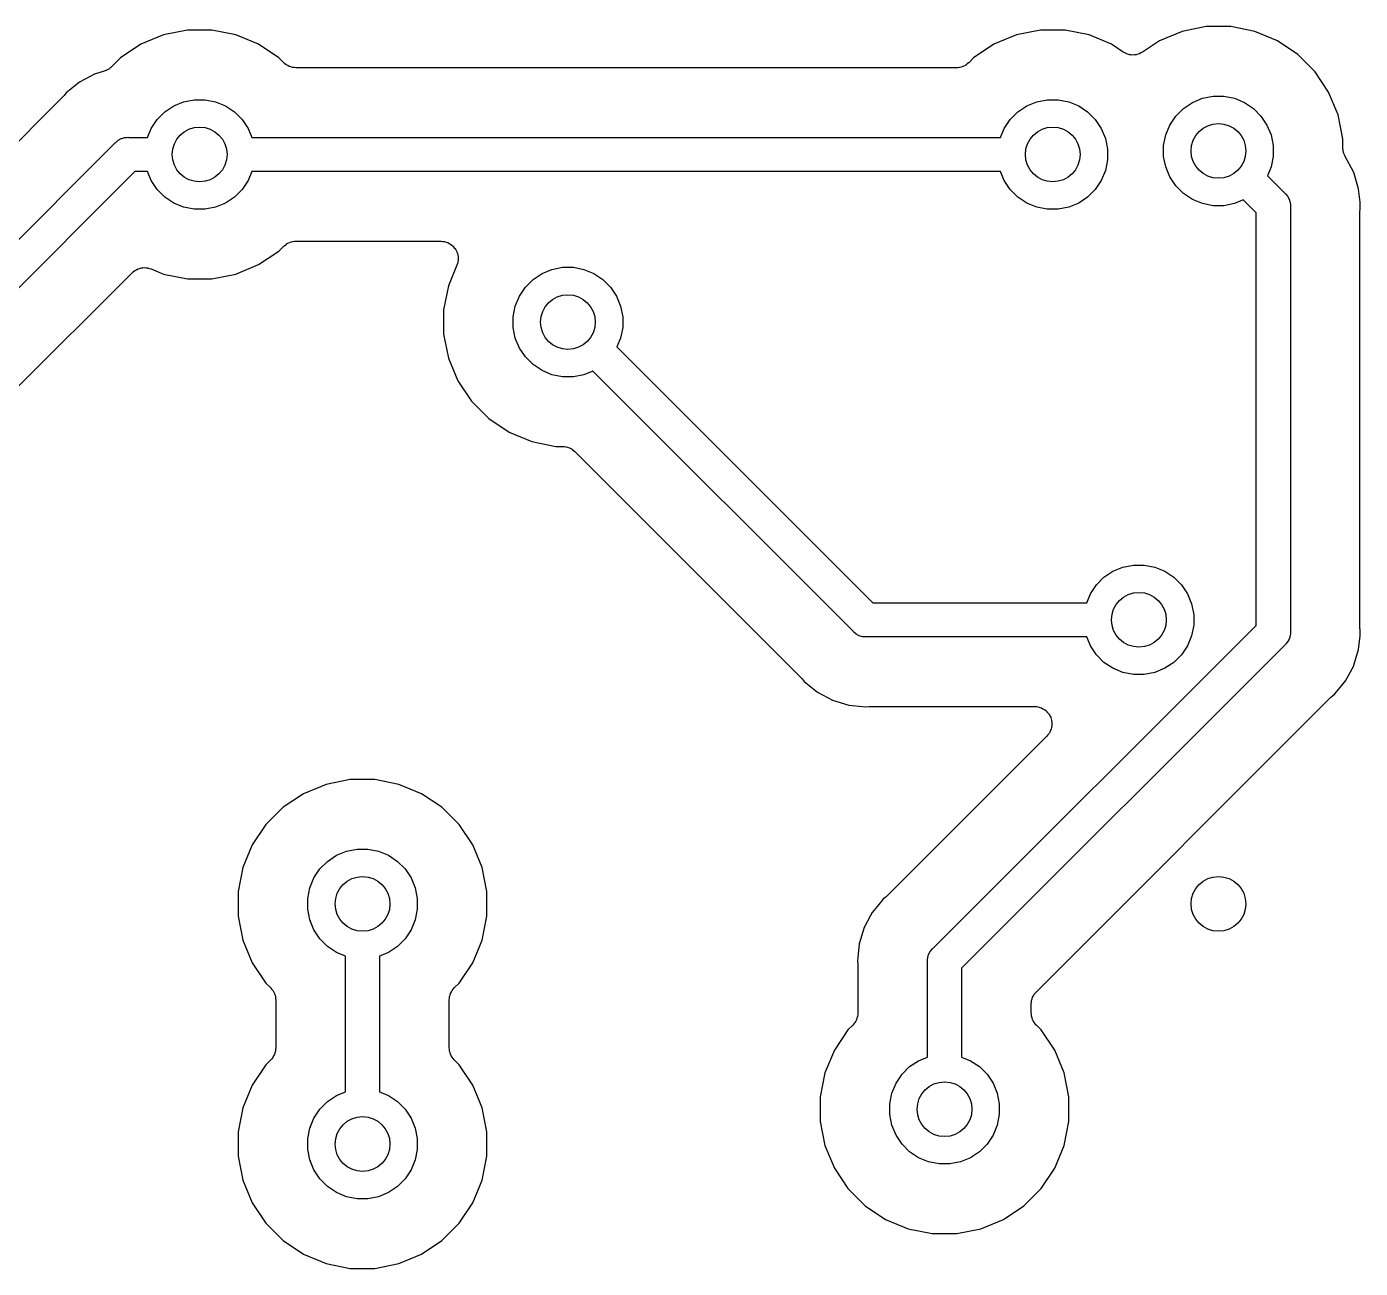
# Model space of a CAD drawing. Extents: x 0.81 to 4.31, y -4.31 to -0.81.
# Drawn here: x 3.4172 to 3.8006, y -1.4729 to -1.1158 of the extents above; entities that cross this region are included whole.
import ezdxf

# ---------------------------------------------------------------- set-up
doc = ezdxf.new("R2010")
doc.units = 0
doc.header["$MEASUREMENT"] = 0
doc.layers.add('BLACK', color=7, linetype='CONTINUOUS')

msp = doc.modelspace()

# ---------------------------------------------------------------- linework, layer by layer
at = {"layer": 'BLACK', "linetype": 'CONTINUOUS'}
for p, q in [((3.45653, -1.11822), (3.45002, -1.12091)), ((3.46343, -1.11684), (3.45653, -1.11822)), ((3.47047, -1.11684), (3.46343, -1.11684)), ((3.47738, -1.11822), (3.47047, -1.11684)), ((3.48389, -1.12091), (3.47738, -1.11822)), ((3.70178, -1.11822), (3.69527, -1.12091)), ((3.70868, -1.11684), (3.70178, -1.11822)), ((3.71573, -1.11684), (3.70868, -1.11684)), ((3.72263, -1.11822), (3.71573, -1.11684)), ((3.72914, -1.12091), (3.72263, -1.11822)), ((3.74942, -1.1172), (3.74291, -1.1199)), ((3.75632, -1.11583), (3.74942, -1.1172)), ((3.76336, -1.11583), (3.75632, -1.11583)), ((3.77027, -1.1172), (3.76336, -1.11583)), ((3.77678, -1.1199), (3.77027, -1.1172)), ((3.45002, -1.12091), (3.44416, -1.12483)), ((3.48974, -1.12483), (3.48389, -1.12091)), ((3.69527, -1.12091), (3.68942, -1.12483)), ((3.73248, -1.12315), (3.72914, -1.12091)), ((3.7329, -1.12337), (3.73248, -1.12315)), ((3.73798, -1.12319), (3.73757, -1.1234)), ((3.73802, -1.12316), (3.73798, -1.12319)), ((3.73804, -1.12315), (3.73802, -1.12316)), ((3.73802, -1.12316), (3.73802, -1.12316)), ((3.73802, -1.12316), (3.73802, -1.12316)), ((3.74291, -1.1199), (3.73804, -1.12315)), ((3.78263, -1.12381), (3.77678, -1.1199)), ((3.44416, -1.12483), (3.44163, -1.12736)), ((3.49112, -1.12621), (3.48974, -1.12483)), ((3.49148, -1.1265), (3.49112, -1.12621)), ((3.49183, -1.1268), (3.49148, -1.1265)), ((3.49186, -1.12681), (3.49183, -1.1268)), ((3.49188, -1.12683), (3.49186, -1.12681)), ((3.49228, -1.12704), (3.49188, -1.12683)), ((3.49269, -1.12727), (3.49228, -1.12704)), ((3.68681, -1.12708), (3.6864, -1.12729)), ((3.68722, -1.12686), (3.68681, -1.12708)), ((3.68724, -1.12685), (3.68722, -1.12686)), ((3.68727, -1.12684), (3.68724, -1.12685)), ((3.68762, -1.12654), (3.68727, -1.12684)), ((3.68799, -1.12626), (3.68762, -1.12654)), ((3.68802, -1.12622), (3.68799, -1.12626)), ((3.68804, -1.12621), (3.68802, -1.12622)), ((3.68802, -1.12622), (3.68802, -1.12622)), ((3.68802, -1.12622), (3.68802, -1.12622)), ((3.68942, -1.12483), (3.68804, -1.12621)), ((3.7333, -1.12359), (3.7329, -1.12337)), ((3.73333, -1.1236), (3.7333, -1.12359)), ((3.73334, -1.12361), (3.73333, -1.1236)), ((3.73379, -1.12374), (3.73334, -1.12361)), ((3.73424, -1.12389), (3.73379, -1.12374)), ((3.73426, -1.12389), (3.73424, -1.12389)), ((3.73428, -1.12389), (3.73426, -1.12389)), ((3.73474, -1.12394), (3.73428, -1.12389)), ((3.73521, -1.12399), (3.73474, -1.12394)), ((3.73523, -1.12399), (3.73521, -1.12399)), ((3.73525, -1.12399), (3.73523, -1.12399)), ((3.73571, -1.12395), (3.73525, -1.12399)), ((3.73618, -1.12391), (3.73571, -1.12395)), ((3.7362, -1.1239), (3.73618, -1.12391)), ((3.73622, -1.1239), (3.7362, -1.1239)), ((3.73667, -1.12377), (3.73622, -1.1239)), ((3.73711, -1.12364), (3.73667, -1.12377)), ((3.73713, -1.12363), (3.73711, -1.12364)), ((3.73716, -1.12362), (3.73713, -1.12363)), ((3.73757, -1.1234), (3.73716, -1.12362)), ((3.78761, -1.12879), (3.78263, -1.12381)), ((3.43674, -1.12946), (3.43241, -1.13177)), ((3.43955, -1.12861), (3.43674, -1.12946)), ((3.43975, -1.12852), (3.43955, -1.12861)), ((3.43996, -1.12846), (3.43975, -1.12852)), ((3.4402, -1.12834), (3.43996, -1.12846)), ((3.44045, -1.12823), (3.4402, -1.12834)), ((3.44063, -1.12811), (3.44045, -1.12823)), ((3.44082, -1.12801), (3.44063, -1.12811)), ((3.44104, -1.12784), (3.44082, -1.12801)), ((3.44126, -1.12769), (3.44104, -1.12784)), ((3.44142, -1.12754), (3.44126, -1.12769)), ((3.44158, -1.1274), (3.44142, -1.12754)), ((3.44163, -1.12736), (3.44158, -1.1274)), ((3.49271, -1.12727), (3.49269, -1.12727)), ((3.49274, -1.12729), (3.49271, -1.12727)), ((3.49318, -1.12742), (3.49274, -1.12729)), ((3.49362, -1.12756), (3.49318, -1.12742)), ((3.49364, -1.12756), (3.49362, -1.12756)), ((3.49367, -1.12757), (3.49364, -1.12756)), ((3.49413, -1.12762), (3.49367, -1.12757)), ((3.49459, -1.12767), (3.49413, -1.12762)), ((3.49464, -1.12767), (3.49459, -1.12767)), ((3.49466, -1.12767), (3.49464, -1.12767)), ((3.49464, -1.12767), (3.49464, -1.12767)), ((3.49464, -1.12767), (3.49464, -1.12767)), ((3.6845, -1.12767), (3.49466, -1.12767)), ((3.68496, -1.12763), (3.6845, -1.12767)), ((3.68542, -1.12759), (3.68496, -1.12763)), ((3.68544, -1.12758), (3.68542, -1.12759)), ((3.68547, -1.12758), (3.68544, -1.12758)), ((3.68591, -1.12744), (3.68547, -1.12758)), ((3.68636, -1.12731), (3.68591, -1.12744)), ((3.68638, -1.1273), (3.68636, -1.12731)), ((3.6864, -1.12729), (3.68638, -1.1273)), ((3.79152, -1.13464), (3.78761, -1.12879)), ((3.43241, -1.13177), (3.42862, -1.13489)), ((3.79422, -1.14115), (3.79152, -1.13464)), ((3.42766, -1.13601), (3.37795, -1.18572)), ((3.4278, -1.13585), (3.42766, -1.13601)), ((3.42795, -1.1357), (3.4278, -1.13585)), ((3.42799, -1.13565), (3.42795, -1.1357)), ((3.42862, -1.13489), (3.42799, -1.13565)), ((3.45691, -1.14036), (3.45949, -1.13864)), ((3.45949, -1.13864), (3.46236, -1.13745)), ((3.46236, -1.13745), (3.4654, -1.13684)), ((3.4654, -1.13684), (3.4685, -1.13684)), ((3.4685, -1.13684), (3.47155, -1.13745)), ((3.47155, -1.13745), (3.47441, -1.13864)), ((3.47441, -1.13864), (3.47699, -1.14036)), ((3.70217, -1.14036), (3.70475, -1.13864)), ((3.70475, -1.13864), (3.70761, -1.13745)), ((3.70761, -1.13745), (3.71065, -1.13684)), ((3.71065, -1.13684), (3.71376, -1.13684)), ((3.71376, -1.13684), (3.7168, -1.13745)), ((3.7168, -1.13745), (3.71966, -1.13864)), ((3.71966, -1.13864), (3.72224, -1.14036)), ((3.7498, -1.13934), (3.75238, -1.13762)), ((3.75238, -1.13762), (3.75525, -1.13643)), ((3.75525, -1.13643), (3.75829, -1.13583)), ((3.75829, -1.13583), (3.76139, -1.13583)), ((3.76139, -1.13583), (3.76444, -1.13643)), ((3.76444, -1.13643), (3.7673, -1.13762)), ((3.7673, -1.13762), (3.76988, -1.13934)), ((3.45472, -1.14255), (3.45691, -1.14036)), ((3.47699, -1.14036), (3.47918, -1.14255)), ((3.69997, -1.14255), (3.70217, -1.14036)), ((3.72224, -1.14036), (3.72444, -1.14255)), ((3.74589, -1.14412), (3.74761, -1.14154)), ((3.74761, -1.14154), (3.7498, -1.13934)), ((3.76988, -1.13934), (3.77207, -1.14154)), ((3.77207, -1.14154), (3.7738, -1.14412)), ((3.79559, -1.14805), (3.79422, -1.14115)), ((3.45195, -1.14767), (3.453, -1.14513)), ((3.453, -1.14513), (3.45472, -1.14255)), ((3.47918, -1.14255), (3.48091, -1.14513)), ((3.48091, -1.14513), (3.48196, -1.14767)), ((3.6972, -1.14767), (3.69825, -1.14513)), ((3.69825, -1.14513), (3.69997, -1.14255)), ((3.72444, -1.14255), (3.72616, -1.14513)), ((3.72616, -1.14513), (3.72735, -1.148)), ((3.7447, -1.14698), (3.74589, -1.14412)), ((3.7738, -1.14412), (3.77499, -1.14698)), ((3.38312, -1.20884), (3.44267, -1.14928)), ((3.44267, -1.14928), (3.44283, -1.1491)), ((3.44283, -1.1491), (3.44316, -1.14883)), ((3.44316, -1.14883), (3.44358, -1.14848)), ((3.44358, -1.14848), (3.44443, -1.14802)), ((3.44443, -1.14802), (3.44455, -1.14799)), ((3.44455, -1.14799), (3.44536, -1.14774)), ((3.44536, -1.14774), (3.44608, -1.14767)), ((3.44608, -1.14767), (3.44632, -1.14765)), ((3.44608, -1.14767), (3.44608, -1.14767)), ((3.44632, -1.14765), (3.44657, -1.14767)), ((3.44657, -1.14767), (3.45195, -1.14767)), ((3.48196, -1.14767), (3.6972, -1.14767)), ((3.72735, -1.148), (3.72795, -1.15104)), ((3.74409, -1.15002), (3.7447, -1.14698)), ((3.74409, -1.15313), (3.74409, -1.15002)), ((3.77499, -1.14698), (3.77559, -1.15002)), ((3.77559, -1.15002), (3.77559, -1.15313)), ((3.79559, -1.15062), (3.79559, -1.14805)), ((3.72795, -1.15104), (3.72795, -1.15414)), ((3.7447, -1.15617), (3.74409, -1.15313)), ((3.77559, -1.15313), (3.77499, -1.15617)), ((3.79561, -1.15084), (3.79559, -1.15062)), ((3.79561, -1.15105), (3.79561, -1.15084)), ((3.79566, -1.15132), (3.79561, -1.15105)), ((3.79569, -1.15159), (3.79566, -1.15132)), ((3.79575, -1.1518), (3.79569, -1.15159)), ((3.79579, -1.15201), (3.79575, -1.1518)), ((3.79589, -1.15226), (3.79579, -1.15201)), ((3.79597, -1.15253), (3.79589, -1.15226)), ((3.79607, -1.15272), (3.79597, -1.15253)), ((3.79615, -1.15292), (3.79607, -1.15272)), ((3.79618, -1.15298), (3.79615, -1.15292)), ((3.79873, -1.15774), (3.79618, -1.15298)), ((3.44836, -1.15751), (3.39008, -1.2158)), ((3.45195, -1.15751), (3.44836, -1.15751)), ((3.453, -1.16005), (3.45195, -1.15751)), ((3.48196, -1.15751), (3.48091, -1.16005)), ((3.6972, -1.15751), (3.48196, -1.15751)), ((3.69825, -1.16005), (3.6972, -1.15751)), ((3.72735, -1.15719), (3.72616, -1.16005)), ((3.72795, -1.15414), (3.72735, -1.15719)), ((3.74589, -1.15903), (3.7447, -1.15617)), ((3.77499, -1.15617), (3.77393, -1.15871)), ((3.80015, -1.16244), (3.79873, -1.15774)), ((3.45472, -1.16263), (3.453, -1.16005)), ((3.48091, -1.16005), (3.47918, -1.16263)), ((3.69997, -1.16263), (3.69825, -1.16005)), ((3.72616, -1.16005), (3.72444, -1.16263)), ((3.74761, -1.16161), (3.74589, -1.15903)), ((3.7498, -1.16381), (3.74761, -1.16161)), ((3.77393, -1.15871), (3.7789, -1.16367)), ((3.45691, -1.16482), (3.45472, -1.16263)), ((3.45949, -1.16655), (3.45691, -1.16482)), ((3.47699, -1.16482), (3.47441, -1.16655)), ((3.47918, -1.16263), (3.47699, -1.16482)), ((3.70217, -1.16482), (3.69997, -1.16263)), ((3.70475, -1.16655), (3.70217, -1.16482)), ((3.72224, -1.16482), (3.71966, -1.16655)), ((3.72444, -1.16263), (3.72224, -1.16482)), ((3.75238, -1.16553), (3.7498, -1.16381)), ((3.75525, -1.16672), (3.75238, -1.16553)), ((3.7789, -1.16367), (3.77909, -1.16383)), ((3.77909, -1.16383), (3.77924, -1.16401)), ((3.77924, -1.16401), (3.7797, -1.16458)), ((3.7797, -1.16458), (3.78016, -1.16543)), ((3.78016, -1.16543), (3.78016, -1.16543)), ((3.78016, -1.16543), (3.78044, -1.16636)), ((3.80054, -1.16634), (3.80015, -1.16244)), ((3.46236, -1.16774), (3.45949, -1.16655)), ((3.4654, -1.16834), (3.46236, -1.16774)), ((3.4685, -1.16834), (3.4654, -1.16834)), ((3.47155, -1.16774), (3.4685, -1.16834)), ((3.47441, -1.16655), (3.47155, -1.16774)), ((3.70761, -1.16774), (3.70475, -1.16655)), ((3.71065, -1.16834), (3.70761, -1.16774)), ((3.71376, -1.16834), (3.71065, -1.16834)), ((3.7168, -1.16774), (3.71376, -1.16834)), ((3.71966, -1.16655), (3.7168, -1.16774)), ((3.75829, -1.16732), (3.75525, -1.16672)), ((3.76139, -1.16732), (3.75829, -1.16732)), ((3.76444, -1.16672), (3.76139, -1.16732)), ((3.76697, -1.16567), (3.76444, -1.16672)), ((3.77067, -1.16936), (3.76697, -1.16567)), ((3.77067, -1.28801), (3.77067, -1.16936)), ((3.78044, -1.16636), (3.78051, -1.16708)), ((3.78051, -1.16708), (3.78051, -1.16708)), ((3.78051, -1.16708), (3.78054, -1.16732)), ((3.78054, -1.16732), (3.78051, -1.16756)), ((3.78051, -1.16756), (3.78051, -1.2898)), ((3.80051, -1.16872), (3.80054, -1.16851)), ((3.80051, -1.16879), (3.80051, -1.16872)), ((3.80051, -1.28858), (3.80051, -1.16879)), ((3.80063, -1.16732), (3.80054, -1.16634)), ((3.80054, -1.16634), (3.80054, -1.16634)), ((3.80054, -1.1683), (3.80063, -1.16732)), ((3.80054, -1.16851), (3.80054, -1.1683)), ((3.48389, -1.18427), (3.48974, -1.18036)), ((3.48974, -1.18036), (3.49112, -1.17898)), ((3.49112, -1.17898), (3.49113, -1.17897)), ((3.49113, -1.17897), (3.49113, -1.17897)), ((3.49113, -1.17897), (3.49114, -1.17897)), ((3.49114, -1.17897), (3.49117, -1.17893)), ((3.49117, -1.17893), (3.49153, -1.17864)), ((3.49153, -1.17864), (3.49189, -1.17835)), ((3.49189, -1.17835), (3.49191, -1.17834)), ((3.49191, -1.17834), (3.49193, -1.17832)), ((3.49193, -1.17832), (3.49235, -1.17811)), ((3.49235, -1.17811), (3.49275, -1.17789)), ((3.49275, -1.17789), (3.49278, -1.17788)), ((3.49278, -1.17788), (3.4928, -1.17787)), ((3.4928, -1.17787), (3.49324, -1.17774)), ((3.49324, -1.17774), (3.49369, -1.17761)), ((3.49369, -1.17761), (3.49371, -1.17761)), ((3.49371, -1.17761), (3.49374, -1.1776)), ((3.49374, -1.1776), (3.4942, -1.17756)), ((3.4942, -1.17756), (3.49466, -1.17751)), ((3.49466, -1.17751), (3.5363, -1.17751)), ((3.5363, -1.17751), (3.53634, -1.17751)), ((3.53634, -1.17751), (3.53634, -1.17751)), ((3.53634, -1.17751), (3.53634, -1.17751)), ((3.53634, -1.17751), (3.53637, -1.17751)), ((3.53637, -1.17751), (3.53685, -1.17757)), ((3.53685, -1.17757), (3.53731, -1.17762)), ((3.53731, -1.17762), (3.53732, -1.17762)), ((3.53732, -1.17762), (3.53734, -1.17762)), ((3.53734, -1.17762), (3.5378, -1.17777)), ((3.5378, -1.17777), (3.53824, -1.17791)), ((3.53824, -1.17791), (3.53826, -1.17791)), ((3.53826, -1.17791), (3.53827, -1.17792)), ((3.53827, -1.17792), (3.53869, -1.17815)), ((3.53869, -1.17815), (3.5391, -1.17837)), ((3.5391, -1.17837), (3.53911, -1.17838)), ((3.53911, -1.17838), (3.53912, -1.17839)), ((3.53912, -1.17839), (3.53949, -1.1787)), ((3.53949, -1.1787), (3.53985, -1.179)), ((3.53985, -1.179), (3.53986, -1.17901)), ((3.53986, -1.17901), (3.53987, -1.17902)), ((3.53987, -1.17902), (3.54017, -1.17939)), ((3.54017, -1.17939), (3.54047, -1.17975)), ((3.54047, -1.17975), (3.54047, -1.17977)), ((3.54047, -1.17977), (3.54048, -1.17978)), ((3.54048, -1.17978), (3.5407, -1.1802)), ((3.5407, -1.1802), (3.54092, -1.18062)), ((3.54092, -1.18062), (3.54093, -1.18063)), ((3.54093, -1.18063), (3.54093, -1.18064)), ((3.54093, -1.18064), (3.54107, -1.1811)), ((3.47738, -1.18697), (3.48389, -1.18427)), ((3.54092, -1.18443), (3.53846, -1.19036)), ((3.54106, -1.18397), (3.54092, -1.18443)), ((3.5412, -1.18352), (3.54106, -1.18397)), ((3.54107, -1.1811), (3.5412, -1.18155)), ((3.5412, -1.18155), (3.54121, -1.18156)), ((3.54125, -1.18302), (3.5412, -1.18349)), ((3.5412, -1.18349), (3.5412, -1.18351)), ((3.5412, -1.18351), (3.5412, -1.18352)), ((3.54121, -1.18156), (3.54121, -1.18158)), ((3.54121, -1.18158), (3.54125, -1.18205)), ((3.54125, -1.18205), (3.5413, -1.18252)), ((3.5413, -1.18255), (3.54125, -1.18302)), ((3.5413, -1.18252), (3.5413, -1.18254)), ((3.5413, -1.18254), (3.5413, -1.18255)), ((3.4132, -1.22096), (3.44757, -1.1866)), ((3.44757, -1.1866), (3.44758, -1.18658)), ((3.44758, -1.18658), (3.44761, -1.18655)), ((3.44758, -1.18658), (3.44758, -1.18658)), ((3.44758, -1.18658), (3.44758, -1.18658)), ((3.44761, -1.18655), (3.44798, -1.18625)), ((3.44798, -1.18625), (3.44834, -1.18596)), ((3.44834, -1.18596), (3.44836, -1.18595)), ((3.44836, -1.18595), (3.44838, -1.18594)), ((3.44838, -1.18594), (3.44879, -1.18572)), ((3.44879, -1.18572), (3.4492, -1.18551)), ((3.4492, -1.18551), (3.44922, -1.1855)), ((3.44922, -1.1855), (3.44924, -1.18549)), ((3.44924, -1.18549), (3.44969, -1.18536)), ((3.44969, -1.18536), (3.45014, -1.18523)), ((3.45014, -1.18523), (3.45016, -1.18522)), ((3.45016, -1.18522), (3.45018, -1.18522)), ((3.45018, -1.18522), (3.45065, -1.18518)), ((3.45065, -1.18518), (3.45111, -1.18513)), ((3.45111, -1.18513), (3.45113, -1.18513)), ((3.45113, -1.18513), (3.45115, -1.18513)), ((3.45115, -1.18513), (3.45162, -1.18518)), ((3.45162, -1.18518), (3.45208, -1.18523)), ((3.45208, -1.18523), (3.4521, -1.18523)), ((3.4521, -1.18523), (3.45212, -1.18524)), ((3.45212, -1.18524), (3.45257, -1.18538)), ((3.45257, -1.18538), (3.45301, -1.18551)), ((3.45301, -1.18551), (3.45653, -1.18697)), ((3.45653, -1.18697), (3.46343, -1.18834)), ((3.46343, -1.18834), (3.47047, -1.18834)), ((3.47047, -1.18834), (3.47738, -1.18697)), ((3.5628, -1.18856), (3.56538, -1.18683)), ((3.56538, -1.18683), (3.56824, -1.18564)), ((3.56824, -1.18564), (3.57128, -1.18504)), ((3.57128, -1.18504), (3.57439, -1.18504)), ((3.57439, -1.18504), (3.57743, -1.18564)), ((3.57743, -1.18564), (3.58029, -1.18683)), ((3.58029, -1.18683), (3.58287, -1.18856)), ((3.53846, -1.19036), (3.53709, -1.19727)), ((3.55888, -1.19333), (3.5606, -1.19075)), ((3.5606, -1.19075), (3.5628, -1.18856)), ((3.58287, -1.18856), (3.58507, -1.19075)), ((3.58507, -1.19075), (3.58679, -1.19333)), ((3.55709, -1.19924), (3.55769, -1.19619)), ((3.55769, -1.19619), (3.55888, -1.19333)), ((3.58679, -1.19333), (3.58798, -1.19619)), ((3.58798, -1.19619), (3.58858, -1.19924)), ((3.53709, -1.19727), (3.53709, -1.20431)), ((3.55709, -1.20234), (3.55709, -1.19924)), ((3.58858, -1.19924), (3.58858, -1.20234)), ((3.55769, -1.20538), (3.55709, -1.20234)), ((3.58858, -1.20234), (3.58798, -1.20538)), ((3.53709, -1.20431), (3.53846, -1.21121)), ((3.55888, -1.20825), (3.55769, -1.20538)), ((3.58798, -1.20538), (3.58693, -1.20792)), ((3.53846, -1.21121), (3.54116, -1.21772)), ((3.5606, -1.21083), (3.55888, -1.20825)), ((3.5628, -1.21302), (3.5606, -1.21083)), ((3.58693, -1.20792), (3.6605, -1.2815)), ((3.56538, -1.21474), (3.5628, -1.21302)), ((3.56824, -1.21593), (3.56538, -1.21474)), ((3.57997, -1.21488), (3.57743, -1.21593)), ((3.65481, -1.28973), (3.57997, -1.21488)), ((3.54116, -1.21772), (3.54507, -1.22358)), ((3.57128, -1.21654), (3.56824, -1.21593)), ((3.57439, -1.21654), (3.57128, -1.21654)), ((3.57743, -1.21593), (3.57439, -1.21654)), ((3.54507, -1.22358), (3.55005, -1.22855)), ((3.55005, -1.22855), (3.5559, -1.23247)), ((3.5559, -1.23247), (3.56241, -1.23516)), ((3.56241, -1.23516), (3.56931, -1.23654)), ((3.56931, -1.23654), (3.57127, -1.23654)), ((3.57127, -1.23654), (3.57128, -1.23654)), ((3.57128, -1.23654), (3.57129, -1.23654)), ((3.57129, -1.23654), (3.57129, -1.23654)), ((3.57129, -1.23654), (3.57134, -1.23654)), ((3.57134, -1.23654), (3.5718, -1.23659)), ((3.5718, -1.23659), (3.57226, -1.23663)), ((3.57226, -1.23663), (3.57228, -1.23664)), ((3.57228, -1.23664), (3.57231, -1.23664)), ((3.57231, -1.23664), (3.57275, -1.23678)), ((3.57275, -1.23678), (3.57319, -1.23692)), ((3.57319, -1.23692), (3.57321, -1.23693)), ((3.57321, -1.23693), (3.57324, -1.23694)), ((3.57324, -1.23694), (3.57364, -1.23716)), ((3.57364, -1.23716), (3.57405, -1.23738)), ((3.57405, -1.23738), (3.57407, -1.2374)), ((3.57407, -1.2374), (3.57409, -1.23741)), ((3.57409, -1.23741), (3.57445, -1.23771)), ((3.57445, -1.23771), (3.5748, -1.238)), ((3.5748, -1.238), (3.6398, -1.303)), ((3.72694, -1.27419), (3.72951, -1.27246)), ((3.72951, -1.27246), (3.73238, -1.27127)), ((3.73238, -1.27127), (3.73542, -1.27067)), ((3.73542, -1.27067), (3.73853, -1.27067)), ((3.73853, -1.27067), (3.74157, -1.27127)), ((3.74157, -1.27127), (3.74443, -1.27246)), ((3.74443, -1.27246), (3.74701, -1.27419)), ((3.72302, -1.27896), (3.72474, -1.27638)), ((3.72474, -1.27638), (3.72694, -1.27419)), ((3.74701, -1.27419), (3.74921, -1.27638)), ((3.74921, -1.27638), (3.75093, -1.27896)), ((3.72197, -1.2815), (3.72302, -1.27896)), ((3.75093, -1.27896), (3.75212, -1.28182)), ((3.6605, -1.2815), (3.72197, -1.2815)), ((3.75212, -1.28182), (3.75272, -1.28487)), ((3.67779, -1.38088), (3.77067, -1.28801)), ((3.75272, -1.28797), (3.75212, -1.29101)), ((3.75272, -1.28487), (3.75272, -1.28797)), ((3.65497, -1.28991), (3.65481, -1.28973)), ((3.65572, -1.29053), (3.65497, -1.28991)), ((3.65657, -1.29099), (3.65572, -1.29053)), ((3.6575, -1.29127), (3.65657, -1.29099)), ((3.65822, -1.29134), (3.6575, -1.29127)), ((3.65846, -1.29136), (3.65822, -1.29134)), ((3.65822, -1.29134), (3.65822, -1.29134)), ((3.65871, -1.29134), (3.65846, -1.29136)), ((3.72197, -1.29134), (3.65871, -1.29134)), ((3.72302, -1.29388), (3.72197, -1.29134)), ((3.75212, -1.29101), (3.75093, -1.29388)), ((3.78016, -1.29194), (3.7797, -1.29279)), ((3.78023, -1.29169), (3.78016, -1.29194)), ((3.78044, -1.29101), (3.78023, -1.29169)), ((3.78051, -1.29029), (3.78044, -1.29101)), ((3.78051, -1.2898), (3.78054, -1.29005)), ((3.78054, -1.29005), (3.78051, -1.29029)), ((3.78051, -1.29029), (3.78051, -1.29029)), ((3.80015, -1.29493), (3.80054, -1.29103)), ((3.80053, -1.28879), (3.80051, -1.28858)), ((3.80053, -1.289), (3.80053, -1.28879)), ((3.80054, -1.28907), (3.80053, -1.289)), ((3.80063, -1.29005), (3.80054, -1.28907)), ((3.80054, -1.29102), (3.80063, -1.29005)), ((3.80054, -1.29103), (3.80054, -1.29102)), ((3.7789, -1.2937), (3.68602, -1.38657)), ((3.72474, -1.29646), (3.72302, -1.29388)), ((3.75093, -1.29388), (3.74921, -1.29646)), ((3.77909, -1.29354), (3.7789, -1.2937)), ((3.77924, -1.29335), (3.77909, -1.29354)), ((3.7797, -1.29279), (3.77924, -1.29335)), ((3.77924, -1.29335), (3.77924, -1.29335)), ((3.79877, -1.29947), (3.80015, -1.29493)), ((3.72694, -1.29865), (3.72474, -1.29646)), ((3.72951, -1.30037), (3.72694, -1.29865)), ((3.74701, -1.29865), (3.74443, -1.30037)), ((3.74921, -1.29646), (3.74701, -1.29865)), ((3.79641, -1.30396), (3.79873, -1.29963)), ((3.79873, -1.29963), (3.79877, -1.29947)), ((3.6398, -1.303), (3.63985, -1.30305)), ((3.63985, -1.30305), (3.63998, -1.30322)), ((3.63998, -1.30322), (3.64013, -1.30336)), ((3.64013, -1.30336), (3.64076, -1.30412)), ((3.73238, -1.30156), (3.72951, -1.30037)), ((3.73542, -1.30217), (3.73238, -1.30156)), ((3.73853, -1.30217), (3.73542, -1.30217)), ((3.74157, -1.30156), (3.73853, -1.30217)), ((3.74443, -1.30037), (3.74157, -1.30156)), ((3.64076, -1.30412), (3.64455, -1.30724)), ((3.64455, -1.30724), (3.64888, -1.30955)), ((3.7933, -1.30775), (3.79519, -1.30544)), ((3.79519, -1.30544), (3.79641, -1.30396)), ((3.79519, -1.30544), (3.79519, -1.30544)), ((3.64888, -1.30955), (3.65358, -1.31098)), ((3.65358, -1.31098), (3.65748, -1.31136)), ((3.70749, -1.39339), (3.79217, -1.30871)), ((3.79217, -1.30871), (3.79222, -1.30866)), ((3.79222, -1.30866), (3.79239, -1.30853)), ((3.79239, -1.30853), (3.79254, -1.30838)), ((3.79254, -1.30838), (3.7933, -1.30775)), ((3.65748, -1.31136), (3.65749, -1.31136)), ((3.65749, -1.31136), (3.65846, -1.31146)), ((3.65846, -1.31146), (3.65944, -1.31136)), ((3.65944, -1.31136), (3.65951, -1.31136)), ((3.65951, -1.31136), (3.65972, -1.31136)), ((3.65972, -1.31136), (3.65993, -1.31134)), ((3.65993, -1.31134), (3.70698, -1.31134)), ((3.70698, -1.31134), (3.70703, -1.31134)), ((3.70703, -1.31134), (3.70703, -1.31134)), ((3.70703, -1.31134), (3.70704, -1.31134)), ((3.70704, -1.31134), (3.70705, -1.31134)), ((3.70705, -1.31134), (3.70753, -1.31139)), ((3.70753, -1.31139), (3.708, -1.31144)), ((3.708, -1.31144), (3.70801, -1.31145)), ((3.70801, -1.31145), (3.70802, -1.31145)), ((3.70802, -1.31145), (3.70848, -1.31159)), ((3.70848, -1.31159), (3.70894, -1.31174)), ((3.70894, -1.31174), (3.70894, -1.31174)), ((3.70894, -1.31174), (3.70895, -1.31174)), ((3.70895, -1.31174), (3.70938, -1.31198)), ((3.70938, -1.31198), (3.70979, -1.3122)), ((3.70979, -1.3122), (3.7098, -1.31221)), ((3.7098, -1.31221), (3.70981, -1.31221)), ((3.70981, -1.31221), (3.71018, -1.31253)), ((3.71018, -1.31253), (3.71054, -1.31283)), ((3.71054, -1.31283), (3.71055, -1.31283)), ((3.71055, -1.31283), (3.71055, -1.31284)), ((3.71055, -1.31284), (3.71086, -1.31322)), ((3.71086, -1.31322), (3.71116, -1.31359)), ((3.71116, -1.31359), (3.71116, -1.31359)), ((3.71116, -1.31359), (3.71117, -1.3136)), ((3.71117, -1.3136), (3.71139, -1.31402)), ((3.71139, -1.31402), (3.71161, -1.31445)), ((3.71161, -1.31445), (3.71161, -1.31446)), ((3.71161, -1.31446), (3.71162, -1.31447)), ((3.71162, -1.31447), (3.71175, -1.31493)), ((3.71175, -1.31493), (3.71189, -1.31538)), ((3.71136, -1.3187), (3.71114, -1.31912)), ((3.71159, -1.31828), (3.71136, -1.3187)), ((3.7116, -1.31826), (3.71159, -1.31827)), ((3.71159, -1.31827), (3.71159, -1.31828)), ((3.71174, -1.31781), (3.7116, -1.31826)), ((3.71188, -1.31734), (3.71174, -1.31781)), ((3.71193, -1.31686), (3.71188, -1.31733)), ((3.71188, -1.31733), (3.71188, -1.31734)), ((3.71188, -1.31734), (3.71188, -1.31734)), ((3.71189, -1.31538), (3.71189, -1.31539)), ((3.71189, -1.31539), (3.71189, -1.3154)), ((3.71189, -1.3154), (3.71194, -1.31588)), ((3.71198, -1.31637), (3.71193, -1.31686)), ((3.71194, -1.31588), (3.71198, -1.31636)), ((3.71198, -1.31636), (3.71198, -1.31637)), ((3.71198, -1.31637), (3.71198, -1.31637)), ((3.71052, -1.31987), (3.66452, -1.36587)), ((3.71082, -1.31951), (3.71052, -1.31987)), ((3.71113, -1.31913), (3.71082, -1.31951)), ((3.71114, -1.31912), (3.71113, -1.31913)), ((3.71113, -1.31913), (3.71113, -1.31913)), ((3.50335, -1.33374), (3.49685, -1.33643)), ((3.51026, -1.33236), (3.50335, -1.33374)), ((3.5173, -1.33236), (3.51026, -1.33236)), ((3.52421, -1.33374), (3.5173, -1.33236)), ((3.53071, -1.33643), (3.52421, -1.33374)), ((3.49685, -1.33643), (3.49099, -1.34034)), ((3.53657, -1.34034), (3.53071, -1.33643)), ((3.49099, -1.34034), (3.48601, -1.34532)), ((3.54155, -1.34532), (3.53657, -1.34034)), ((3.48601, -1.34532), (3.4821, -1.35118)), ((3.54546, -1.35118), (3.54155, -1.34532)), ((3.4821, -1.35118), (3.47941, -1.35768)), ((3.50632, -1.35415), (3.50919, -1.35297)), ((3.50919, -1.35297), (3.51223, -1.35236)), ((3.51223, -1.35236), (3.51533, -1.35236)), ((3.51533, -1.35236), (3.51837, -1.35297)), ((3.51837, -1.35297), (3.52124, -1.35415)), ((3.54815, -1.35768), (3.54546, -1.35118)), ((3.50155, -1.35807), (3.50374, -1.35588)), ((3.50374, -1.35588), (3.50632, -1.35415)), ((3.52124, -1.35415), (3.52382, -1.35588)), ((3.52382, -1.35588), (3.52601, -1.35807)), ((3.47941, -1.35768), (3.47803, -1.36459)), ((3.49864, -1.36352), (3.49982, -1.36065)), ((3.49982, -1.36065), (3.50155, -1.35807)), ((3.52601, -1.35807), (3.52774, -1.36065)), ((3.52774, -1.36065), (3.52892, -1.36352)), ((3.54953, -1.36459), (3.54815, -1.35768)), ((3.47803, -1.36459), (3.47803, -1.37163)), ((3.49803, -1.36656), (3.49864, -1.36352)), ((3.52892, -1.36352), (3.52953, -1.36656)), ((3.54953, -1.37163), (3.54953, -1.36459)), ((3.49803, -1.36966), (3.49803, -1.36656)), ((3.52953, -1.36656), (3.52953, -1.36966)), ((3.66219, -1.3683), (3.66028, -1.37062)), ((3.6634, -1.36683), (3.66219, -1.3683)), ((3.66219, -1.3683), (3.66219, -1.3683)), ((3.66416, -1.3662), (3.6634, -1.36683)), ((3.66431, -1.36605), (3.66416, -1.3662)), ((3.66447, -1.36592), (3.66431, -1.36605)), ((3.66452, -1.36587), (3.66447, -1.36592)), ((3.47803, -1.37163), (3.47941, -1.37854)), ((3.49864, -1.3727), (3.49803, -1.36966)), ((3.52953, -1.36966), (3.52892, -1.3727)), ((3.54815, -1.37854), (3.54953, -1.37163)), ((3.65983, -1.37147), (3.65797, -1.37495)), ((3.66028, -1.37062), (3.65983, -1.37147)), ((3.65983, -1.37147), (3.65983, -1.37147)), ((3.49982, -1.37557), (3.49864, -1.3727)), ((3.50155, -1.37815), (3.49982, -1.37557)), ((3.52774, -1.37557), (3.52601, -1.37815)), ((3.52892, -1.3727), (3.52774, -1.37557)), ((3.65797, -1.37495), (3.65654, -1.37965)), ((3.47941, -1.37854), (3.4821, -1.38504)), ((3.50374, -1.38034), (3.50155, -1.37815)), ((3.52601, -1.37815), (3.52382, -1.38034)), ((3.54546, -1.38504), (3.54815, -1.37854)), ((3.65654, -1.37965), (3.65616, -1.38355)), ((3.50632, -1.38207), (3.50374, -1.38034)), ((3.50886, -1.38312), (3.50632, -1.38207)), ((3.50886, -1.42217), (3.50886, -1.38312)), ((3.52124, -1.38207), (3.5187, -1.38312)), ((3.5187, -1.38312), (3.5187, -1.42217)), ((3.52382, -1.38034), (3.52124, -1.38207)), ((3.65616, -1.38355), (3.65606, -1.38453)), ((3.65616, -1.38355), (3.65616, -1.38355)), ((3.67618, -1.38429), (3.67625, -1.38357)), ((3.67625, -1.38357), (3.67653, -1.38264)), ((3.67653, -1.38264), (3.67699, -1.38179)), ((3.67699, -1.38179), (3.67761, -1.38104)), ((3.67761, -1.38104), (3.67779, -1.38088)), ((3.4821, -1.38504), (3.48601, -1.3909)), ((3.54155, -1.3909), (3.54546, -1.38504)), ((3.65606, -1.38453), (3.65616, -1.38551)), ((3.65616, -1.38551), (3.65616, -1.38558)), ((3.65616, -1.38558), (3.65616, -1.38579)), ((3.65616, -1.38579), (3.65618, -1.386)), ((3.65618, -1.386), (3.65618, -1.39946)), ((3.67616, -1.38453), (3.67618, -1.38429)), ((3.67618, -1.38477), (3.67616, -1.38453)), ((3.67618, -1.38429), (3.67618, -1.38429)), ((3.67618, -1.41216), (3.67618, -1.38477)), ((3.68602, -1.38657), (3.68602, -1.41216)), ((3.48601, -1.3909), (3.48739, -1.39228)), ((3.54017, -1.39228), (3.54155, -1.3909)), ((3.48739, -1.39228), (3.48741, -1.39229)), ((3.48741, -1.39229), (3.48741, -1.39229)), ((3.48741, -1.39229), (3.48741, -1.39229)), ((3.48741, -1.39229), (3.48744, -1.39233)), ((3.48744, -1.39233), (3.48773, -1.39269)), ((3.48773, -1.39269), (3.48802, -1.39305)), ((3.48802, -1.39305), (3.48804, -1.39307)), ((3.48804, -1.39307), (3.48805, -1.39309)), ((3.48805, -1.39309), (3.48826, -1.3935)), ((3.48826, -1.3935), (3.48848, -1.39391)), ((3.48848, -1.39391), (3.48849, -1.39394)), ((3.48849, -1.39394), (3.4885, -1.39396)), ((3.4885, -1.39396), (3.48863, -1.3944)), ((3.48863, -1.3944), (3.48876, -1.39484)), ((3.48876, -1.39484), (3.48877, -1.39487)), ((3.48877, -1.39487), (3.48877, -1.3949)), ((3.48877, -1.3949), (3.48881, -1.39535)), ((3.48881, -1.39535), (3.48886, -1.39582)), ((3.5387, -1.39575), (3.53875, -1.39529)), ((3.53875, -1.39529), (3.5388, -1.39483)), ((3.5388, -1.39483), (3.53881, -1.3948)), ((3.53881, -1.39478), (3.53895, -1.39433)), ((3.53881, -1.3948), (3.53881, -1.39478)), ((3.53895, -1.39433), (3.53908, -1.39389)), ((3.53908, -1.39389), (3.5391, -1.39387)), ((3.5391, -1.39387), (3.53911, -1.39385)), ((3.53911, -1.39385), (3.53933, -1.39344)), ((3.53933, -1.39344), (3.53955, -1.39303)), ((3.53955, -1.39303), (3.53956, -1.39301)), ((3.53956, -1.39301), (3.53958, -1.39299)), ((3.53958, -1.39299), (3.53987, -1.39264)), ((3.53987, -1.39264), (3.54017, -1.39228)), ((3.70613, -1.39589), (3.70627, -1.39545)), ((3.70627, -1.39545), (3.70641, -1.39501)), ((3.70641, -1.39501), (3.70642, -1.39498)), ((3.70642, -1.39498), (3.70643, -1.39496)), ((3.70643, -1.39496), (3.70665, -1.39455)), ((3.70665, -1.39455), (3.70687, -1.39415)), ((3.70687, -1.39415), (3.70689, -1.39413)), ((3.70689, -1.39413), (3.7069, -1.3941)), ((3.7069, -1.3941), (3.70719, -1.39375)), ((3.70719, -1.39375), (3.70749, -1.39339)), ((3.48886, -1.39582), (3.48886, -1.40948)), ((3.5387, -1.3958), (3.5387, -1.39575)), ((3.5387, -1.39582), (3.5387, -1.3958)), ((3.5387, -1.3958), (3.5387, -1.3958)), ((3.5387, -1.3958), (3.5387, -1.3958)), ((3.5387, -1.40948), (3.5387, -1.39582)), ((3.70602, -1.39686), (3.70608, -1.3964)), ((3.70602, -1.39691), (3.70602, -1.39686)), ((3.70602, -1.39693), (3.70602, -1.39691)), ((3.70602, -1.39691), (3.70602, -1.39691)), ((3.70602, -1.39691), (3.70602, -1.39691)), ((3.70602, -1.39946), (3.70602, -1.39693)), ((3.70608, -1.3964), (3.70612, -1.39594)), ((3.70612, -1.39594), (3.70613, -1.39591)), ((3.70613, -1.39591), (3.70613, -1.39589)), ((3.65472, -1.403), (3.65334, -1.40438)), ((3.65501, -1.40264), (3.65472, -1.403)), ((3.65531, -1.40229), (3.65501, -1.40264)), ((3.65532, -1.40226), (3.65531, -1.40229)), ((3.65534, -1.40224), (3.65532, -1.40226)), ((3.65555, -1.40184), (3.65534, -1.40224)), ((3.65578, -1.40143), (3.65555, -1.40184)), ((3.6558, -1.40138), (3.65578, -1.4014)), ((3.65578, -1.4014), (3.65578, -1.40143)), ((3.65593, -1.40094), (3.6558, -1.40138)), ((3.65607, -1.4005), (3.65593, -1.40094)), ((3.65608, -1.40045), (3.65607, -1.40047)), ((3.65607, -1.40047), (3.65607, -1.4005)), ((3.65613, -1.39999), (3.65608, -1.40045)), ((3.65618, -1.39953), (3.65613, -1.39999)), ((3.65618, -1.39946), (3.65618, -1.39948)), ((3.65618, -1.39948), (3.65618, -1.39948)), ((3.65618, -1.39948), (3.65618, -1.39948)), ((3.65618, -1.39948), (3.65618, -1.39953)), ((3.70607, -1.39992), (3.70602, -1.39946)), ((3.70611, -1.40038), (3.70607, -1.39992)), ((3.70612, -1.40041), (3.70611, -1.40038)), ((3.70612, -1.40043), (3.70612, -1.40041)), ((3.70625, -1.40087), (3.70612, -1.40043)), ((3.70638, -1.40132), (3.70625, -1.40087)), ((3.70639, -1.40134), (3.70638, -1.40132)), ((3.7064, -1.40137), (3.70639, -1.40134)), ((3.70662, -1.40177), (3.7064, -1.40137)), ((3.70683, -1.40218), (3.70662, -1.40177)), ((3.70685, -1.4022), (3.70683, -1.40218)), ((3.70686, -1.40223), (3.70685, -1.4022)), ((3.70715, -1.40259), (3.70686, -1.40223)), ((3.70744, -1.40295), (3.70715, -1.40259)), ((3.70748, -1.40298), (3.70744, -1.40295)), ((3.70749, -1.403), (3.70748, -1.40298)), ((3.70748, -1.40298), (3.70748, -1.40298)), ((3.70748, -1.40298), (3.70748, -1.40298)), ((3.70887, -1.40438), (3.70749, -1.403)), ((3.65334, -1.40438), (3.64942, -1.41023)), ((3.71278, -1.41023), (3.70887, -1.40438)), ((3.48875, -1.41052), (3.48861, -1.41096)), ((3.48876, -1.41046), (3.48875, -1.41049)), ((3.48875, -1.41049), (3.48875, -1.41052)), ((3.48881, -1.41001), (3.48876, -1.41046)), ((3.48886, -1.40955), (3.48881, -1.41001)), ((3.48886, -1.40948), (3.48886, -1.40949)), ((3.48886, -1.40949), (3.48886, -1.40949)), ((3.48886, -1.40949), (3.48886, -1.40949)), ((3.48886, -1.40949), (3.48886, -1.40955)), ((3.53875, -1.40993), (3.5387, -1.40948)), ((3.53879, -1.4104), (3.53875, -1.40993)), ((3.53879, -1.41042), (3.53879, -1.4104)), ((3.5388, -1.41045), (3.53879, -1.41042)), ((3.53893, -1.41089), (3.5388, -1.41045)), ((3.53906, -1.41133), (3.53893, -1.41089)), ((3.64942, -1.41023), (3.64673, -1.41674)), ((3.71548, -1.41674), (3.71278, -1.41023)), ((3.48601, -1.41439), (3.4821, -1.42025)), ((3.48739, -1.41301), (3.48601, -1.41439)), ((3.48769, -1.41265), (3.48739, -1.41301)), ((3.48798, -1.4123), (3.48769, -1.41265)), ((3.488, -1.41228), (3.48798, -1.4123)), ((3.48801, -1.41226), (3.488, -1.41228)), ((3.48823, -1.41185), (3.48801, -1.41226)), ((3.48845, -1.41145), (3.48823, -1.41185)), ((3.48846, -1.41142), (3.48845, -1.41145)), ((3.48847, -1.4114), (3.48846, -1.41142)), ((3.48861, -1.41096), (3.48847, -1.4114)), ((3.53907, -1.41136), (3.53906, -1.41133)), ((3.53908, -1.41138), (3.53907, -1.41136)), ((3.5393, -1.41179), (3.53908, -1.41138)), ((3.53951, -1.4122), (3.5393, -1.41179)), ((3.53952, -1.41222), (3.53951, -1.4122)), ((3.53954, -1.41224), (3.53952, -1.41222)), ((3.53983, -1.4126), (3.53954, -1.41224)), ((3.54012, -1.41296), (3.53983, -1.4126)), ((3.54015, -1.413), (3.54012, -1.41296)), ((3.54017, -1.41301), (3.54015, -1.413)), ((3.54015, -1.413), (3.54015, -1.413)), ((3.54015, -1.413), (3.54015, -1.413)), ((3.54155, -1.41439), (3.54017, -1.41301)), ((3.54546, -1.42025), (3.54155, -1.41439)), ((3.67106, -1.41493), (3.67364, -1.41321)), ((3.67364, -1.41321), (3.67618, -1.41216)), ((3.68602, -1.41216), (3.68856, -1.41321)), ((3.68856, -1.41321), (3.69114, -1.41493)), ((3.64673, -1.41674), (3.64535, -1.42364)), ((3.66715, -1.41971), (3.66887, -1.41713)), ((3.66887, -1.41713), (3.67106, -1.41493)), ((3.69114, -1.41493), (3.69333, -1.41713)), ((3.69333, -1.41713), (3.69506, -1.41971)), ((3.71685, -1.42364), (3.71548, -1.41674)), ((3.4821, -1.42025), (3.47941, -1.42675)), ((3.50632, -1.42323), (3.50886, -1.42217)), ((3.5187, -1.42217), (3.52124, -1.42323)), ((3.54815, -1.42675), (3.54546, -1.42025)), ((3.66596, -1.42257), (3.66715, -1.41971)), ((3.69506, -1.41971), (3.69625, -1.42257)), ((3.50155, -1.42714), (3.50374, -1.42495)), ((3.50374, -1.42495), (3.50632, -1.42323)), ((3.52124, -1.42323), (3.52382, -1.42495)), ((3.52382, -1.42495), (3.52601, -1.42714)), ((3.64535, -1.42364), (3.64535, -1.43069)), ((3.66535, -1.42561), (3.66596, -1.42257)), ((3.66535, -1.42872), (3.66535, -1.42561)), ((3.69625, -1.42257), (3.69685, -1.42561)), ((3.69685, -1.42561), (3.69685, -1.42872)), ((3.71685, -1.43069), (3.71685, -1.42364)), ((3.47941, -1.42675), (3.47803, -1.43366)), ((3.49864, -1.43259), (3.49982, -1.42972)), ((3.49982, -1.42972), (3.50155, -1.42714)), ((3.52601, -1.42714), (3.52774, -1.42972)), ((3.52774, -1.42972), (3.52892, -1.43259)), ((3.54953, -1.43366), (3.54815, -1.42675)), ((3.66596, -1.43176), (3.66535, -1.42872)), ((3.69685, -1.42872), (3.69625, -1.43176)), ((3.47803, -1.43366), (3.47803, -1.4407)), ((3.49803, -1.43563), (3.49864, -1.43259)), ((3.52892, -1.43259), (3.52953, -1.43563)), ((3.54953, -1.4407), (3.54953, -1.43366)), ((3.64535, -1.43069), (3.64673, -1.43759)), ((3.66715, -1.43462), (3.66596, -1.43176)), ((3.69625, -1.43176), (3.69506, -1.43462)), ((3.71548, -1.43759), (3.71685, -1.43069)), ((3.49803, -1.43873), (3.49803, -1.43563)), ((3.52953, -1.43563), (3.52953, -1.43873)), ((3.64673, -1.43759), (3.64942, -1.4441)), ((3.66887, -1.4372), (3.66715, -1.43462)), ((3.67106, -1.4394), (3.66887, -1.4372)), ((3.69333, -1.4372), (3.69114, -1.4394)), ((3.69506, -1.43462), (3.69333, -1.4372)), ((3.71278, -1.4441), (3.71548, -1.43759)), ((3.47803, -1.4407), (3.47941, -1.44761)), ((3.49864, -1.44177), (3.49803, -1.43873)), ((3.52953, -1.43873), (3.52892, -1.44177)), ((3.54815, -1.44761), (3.54953, -1.4407)), ((3.67364, -1.44112), (3.67106, -1.4394)), ((3.67651, -1.44231), (3.67364, -1.44112)), ((3.68856, -1.44112), (3.6857, -1.44231)), ((3.69114, -1.4394), (3.68856, -1.44112)), ((3.49982, -1.44464), (3.49864, -1.44177)), ((3.50155, -1.44722), (3.49982, -1.44464)), ((3.52774, -1.44464), (3.52601, -1.44722)), ((3.52892, -1.44177), (3.52774, -1.44464)), ((3.64942, -1.4441), (3.65334, -1.44995)), ((3.67955, -1.44291), (3.67651, -1.44231)), ((3.68265, -1.44291), (3.67955, -1.44291)), ((3.6857, -1.44231), (3.68265, -1.44291)), ((3.70887, -1.44995), (3.71278, -1.4441)), ((3.47941, -1.44761), (3.4821, -1.45411)), ((3.50374, -1.44941), (3.50155, -1.44722)), ((3.52601, -1.44722), (3.52382, -1.44941)), ((3.54546, -1.45411), (3.54815, -1.44761)), ((3.50632, -1.45114), (3.50374, -1.44941)), ((3.50919, -1.45232), (3.50632, -1.45114)), ((3.51223, -1.45293), (3.50919, -1.45232)), ((3.51533, -1.45293), (3.51223, -1.45293)), ((3.51837, -1.45232), (3.51533, -1.45293)), ((3.52124, -1.45114), (3.51837, -1.45232)), ((3.52382, -1.44941), (3.52124, -1.45114)), ((3.65334, -1.44995), (3.65831, -1.45493)), ((3.70389, -1.45493), (3.70887, -1.44995)), ((3.4821, -1.45411), (3.48601, -1.45997)), ((3.54155, -1.45997), (3.54546, -1.45411)), ((3.65831, -1.45493), (3.66417, -1.45884)), ((3.69804, -1.45884), (3.70389, -1.45493)), ((3.48601, -1.45997), (3.49099, -1.46495)), ((3.53657, -1.46495), (3.54155, -1.45997)), ((3.66417, -1.45884), (3.67068, -1.46154)), ((3.69153, -1.46154), (3.69804, -1.45884)), ((3.67068, -1.46154), (3.67758, -1.46291)), ((3.67758, -1.46291), (3.68462, -1.46291)), ((3.68462, -1.46291), (3.69153, -1.46154)), ((3.49099, -1.46495), (3.49685, -1.46886)), ((3.53071, -1.46886), (3.53657, -1.46495)), ((3.49685, -1.46886), (3.50335, -1.47156)), ((3.50335, -1.47156), (3.51026, -1.47293)), ((3.5173, -1.47293), (3.52421, -1.47156)), ((3.52421, -1.47156), (3.53071, -1.46886)), ((3.51026, -1.47293), (3.5173, -1.47293))]:
    msp.add_line(p, q, dxfattribs=at)
at = {"layer": 'BLACK'}
for centre in [(3.46695, -1.15259), (3.7122, -1.15259), (3.75984, -1.15157), (3.57283, -1.20079), (3.73697, -1.28642), (3.51378, -1.36811), (3.75984, -1.36811), (3.6811, -1.42717), (3.51378, -1.43718)]:
    msp.add_circle(centre, 0.007874, dxfattribs=at)

doc.saveas('drawing.dxf')
